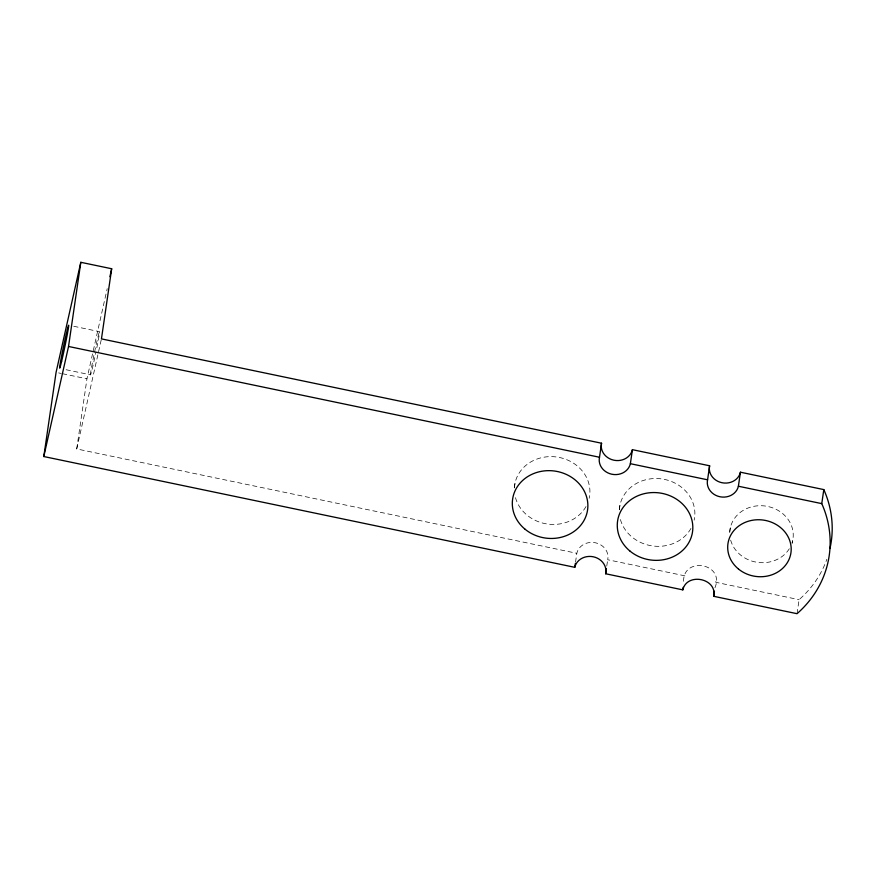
<?xml version="1.0" encoding="UTF-8"?>
<svg xmlns="http://www.w3.org/2000/svg" width="876" height="876" viewBox="0 0 876 876"><rect width="100%" height="100%" fill="white"/><g stroke="black" fill="none" stroke-linecap="round" stroke-linejoin="round"><path stroke-width="0.66" stroke-dasharray="4.38 3.29" d="M714.969 587.763C725.372 562.359 680.663 555.866 683.751 583.482M684.868 575.839L607.692 559.731A15.779 14.093 8.3 0 0 595.341 542.759A15.779 14.093 8.3 0 0 576.813 553.293L76.716 448.95L86.954 378.815L107.211 288.642M514.354 487.899L515.099 482.796M575.521 562.217L576.813 553.293M606.761 566.104L607.692 559.731M619.31 509.799L620.055 504.696M729.796 531.535L730.354 527.713M792.254 543.251L792.627 540.711M797.04 613.693L799.087 599.666A114.636 102.404 8.3 0 0 826.856 559.26M715.9 581.39L715.736 582.277L799.087 599.666M76.716 448.95L101.452 338.881M73.759 326.277L99.481 331.643A22.086 0.679 -78.2 0 1 96.404 349.863M66.116 369.727L90.556 374.829A22.086 0.679 -78.2 0 0 95.944 352.108M58.648 372.913L61.221 373.45M62.514 373.713L86.954 378.815M729.741 532.641A31.821 28.426 8.3 0 1 766.358 506.197A31.821 28.426 8.3 0 1 791.97 543.098M789.32 548.748A31.821 28.426 8.3 0 1 756.623 562.217A31.821 28.426 8.3 0 1 730.343 538.828M690.956 528.436A37.865 33.825 8.3 0 1 651.766 545.825A37.865 33.825 8.3 0 1 619.901 517.289M619.365 509.712A37.865 33.825 8.3 0 1 661.73 478.92A37.865 33.825 8.3 0 1 694.142 520.158M94.564 352.108A22.086 0.679 -78.2 0 1 99.481 331.643M90.556 374.829A22.086 0.679 -78.2 0 1 94.093 354.364M586 506.547A37.865 33.825 8.3 0 1 546.81 523.936A37.865 33.825 8.3 0 1 514.946 495.4M514.398 487.812A37.865 33.825 8.3 0 1 556.764 457.02A37.865 33.825 8.3 0 1 589.187 498.258"/><path stroke-width="1.31" d="M823.812 489.596L821.765 503.623A114.636 102.404 8.3 0 1 797.04 613.693L713.688 596.304C717.51 578.302 686.806 572.137 682.82 589.866L605.644 573.758A15.779 14.093 8.3 0 0 593.293 556.786A15.779 14.093 8.3 0 0 574.776 567.32L43.8 456.538L56.075 372.377L80.811 262.307L111.679 268.746L101.452 338.881L601.549 443.223A15.779 14.093 8.3 0 0 613.89 460.207A15.779 14.093 8.3 0 0 632.417 449.673L709.626 465.78A15.746 14.06 8.3 0 0 721.944 482.72A15.746 14.06 8.3 0 0 740.439 472.208L823.812 489.596A114.636 102.404 8.3 0 1 829.977 548.496M43.8 456.538L68.536 346.469L80.811 262.307M574.776 567.32L575.335 563.498M821.765 503.623L738.391 486.235A15.746 14.06 8.3 0 1 719.897 496.747A15.746 14.06 8.3 0 1 707.578 479.807L630.37 463.7A15.779 14.093 8.3 0 1 611.842 474.234A15.779 14.093 8.3 0 1 599.502 457.25L601.549 443.223M605.644 573.758L606.389 568.655M630.37 463.7L632.417 449.673M682.82 589.866L683.192 587.314M707.578 479.807L709.626 465.78M713.688 596.304L714.433 591.201M738.391 486.235L740.439 472.208M109.894 276.707L111.679 268.746M68.536 346.469L599.502 457.25M738.479 569.028A31.821 28.426 8.3 0 0 790.579 554.738A31.821 28.426 8.3 0 0 749.276 520.957A31.821 28.426 8.3 0 0 738.479 569.028M630.107 551.19A37.865 33.825 8.3 0 0 692.095 534.185A37.865 33.825 8.3 0 0 642.951 493.998A37.865 33.825 8.3 0 0 630.107 551.19M61.638 361.262A22.086 0.679 -78.2 0 0 68.7 325.653A22.086 0.679 -78.2 0 0 62.097 353.477A22.086 0.679 -78.2 0 0 61.638 361.262M525.14 529.29A37.865 33.825 8.3 0 0 587.139 512.285A37.865 33.825 8.3 0 0 537.995 472.098A37.865 33.825 8.3 0 0 525.14 529.29"/></g></svg>
